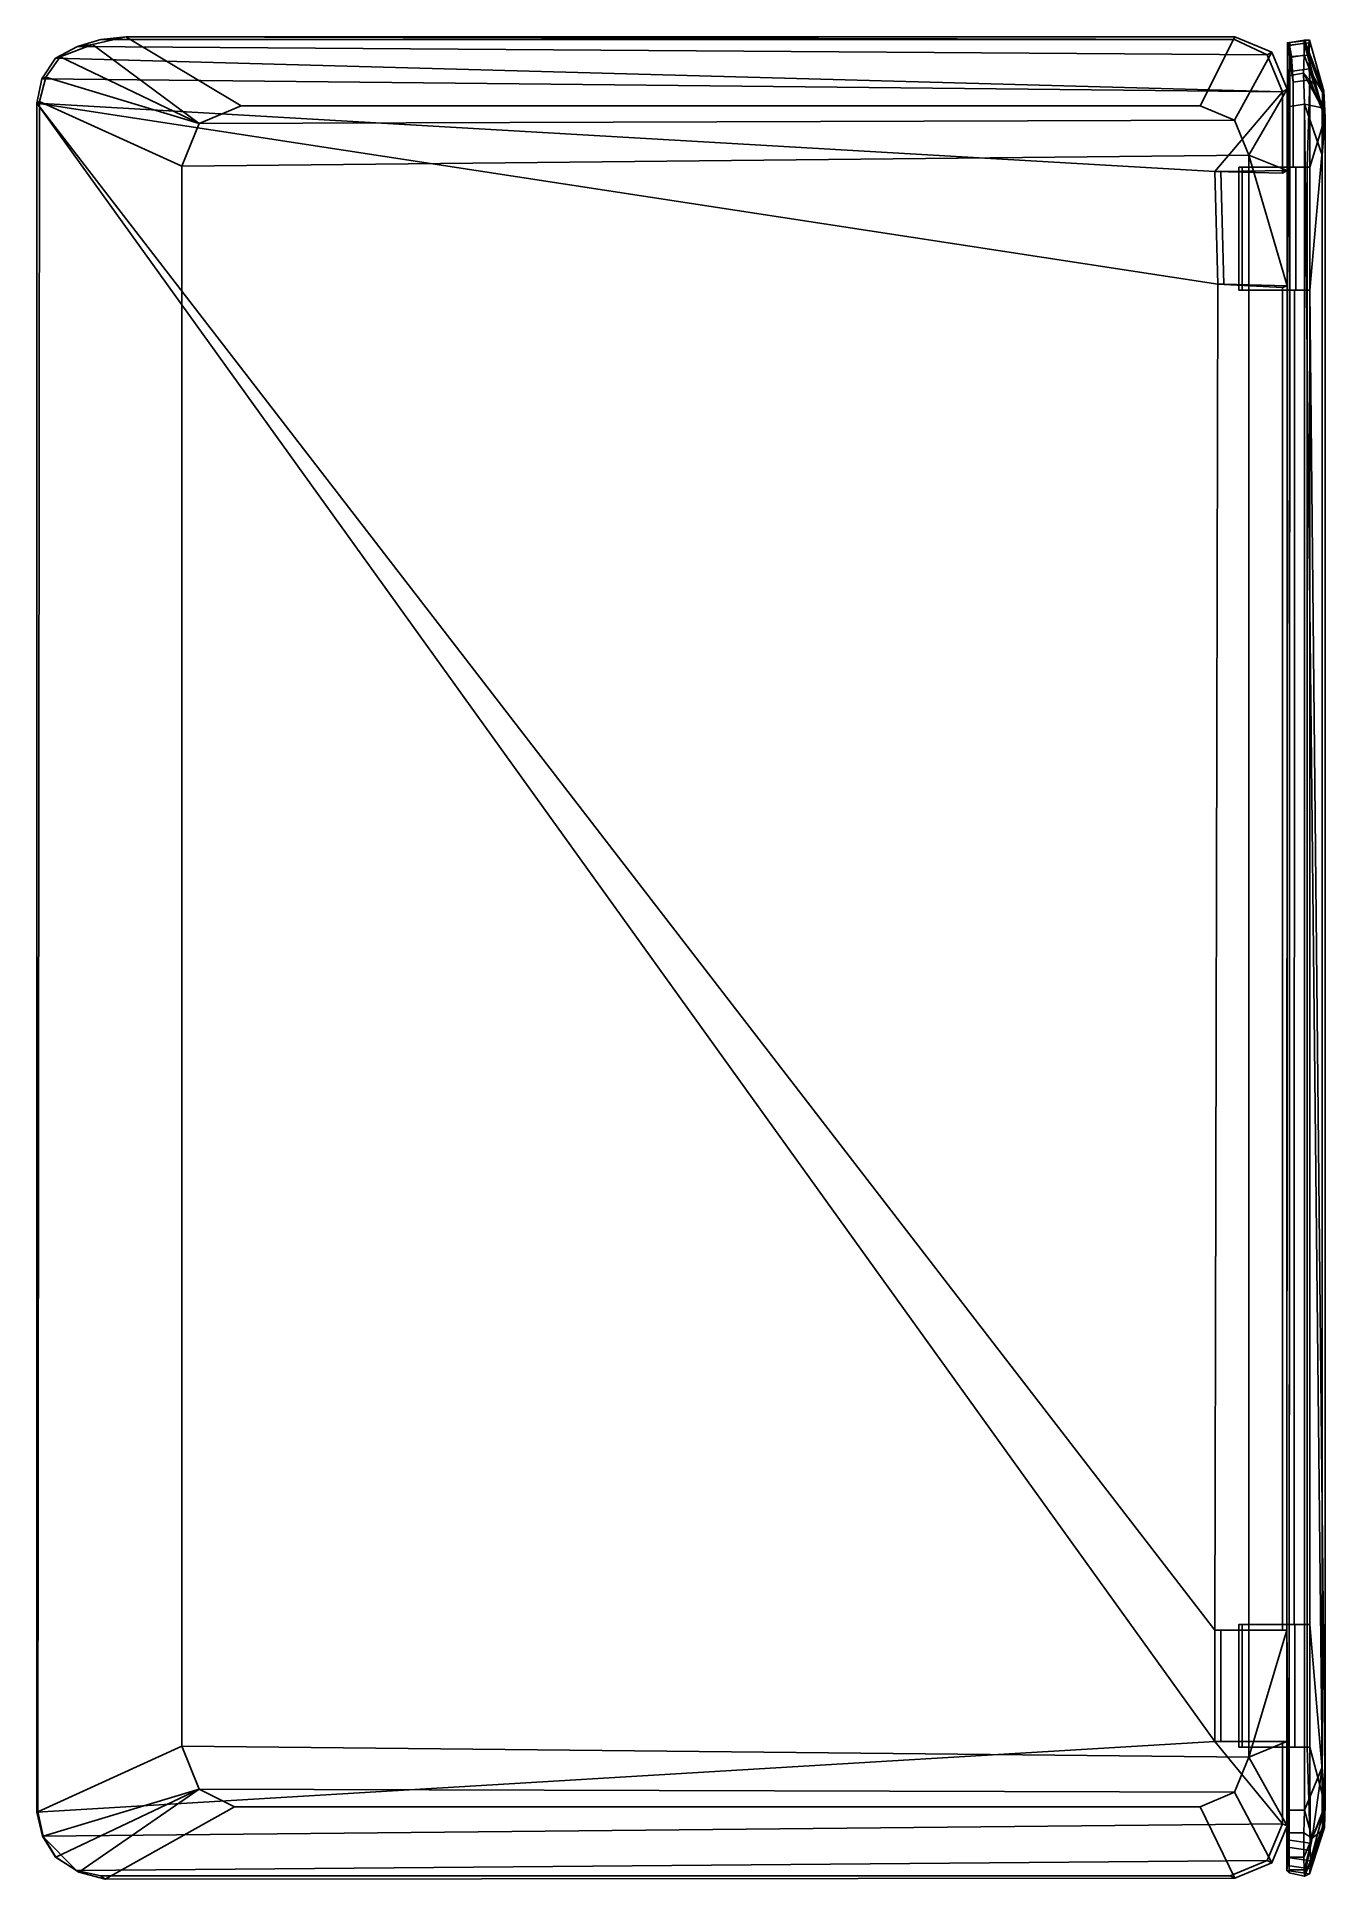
# Model space of a CAD drawing. Extents: x -2 to 0.29, y -1.64 to 1.63.
import ezdxf

# ---------------------------------------------------------------- set-up
doc = ezdxf.new("R2010")
doc.units = 0

msp = doc.modelspace()

# ---------------------------------------------------------------- linework, layer by layer
for points in [[(-1.9578, 1.5996, 0.019), (-1.9663, 1.5969, 0.0691), (-1.9273, 1.6177, 0.0666), (-1.9007, 1.6215, 0.0131)], [(-1.9273, 1.6177, 0.0666), (-1.9663, 1.5969, 0.0691), (0.2137, 1.5374, 0.0678), (0.1865, 1.603, 0.0678)], [(-1.7111, 1.481, -0.1026), (-1.9578, 1.5996, 0.019), (-1.9007, 1.6215, 0.0131)], [(-1.9007, 1.6215, 0.0131), (-1.9273, 1.6177, 0.0666), (-1.886, 1.6301, 0.0666), (-1.8413, 1.635, 0.0077)], [(-1.886, 1.6301, 0.0666), (-1.9273, 1.6177, 0.0666), (0.1865, 1.603, 0.0678), (0.1285, 1.6301, 0.0677)], [(-1.6364, 1.5125, -0.1034), (-1.7111, 1.481, -0.1026), (-1.9007, 1.6215, 0.0131), (-1.8413, 1.635, 0.0077)], [(-1.886, 1.6301, 0.0666), (0.1285, 1.6301, 0.0677), (-1.8413, 1.635, 0.0077)], [(0.1285, 1.6301, 0.0677), (0.1289, 1.6348, -0.0236), (-1.8413, 1.635, 0.0077)], [(-1.8413, 1.635, 0.0077), (0.1289, 1.6348, -0.0236), (0.0674, 1.5125, -0.1201), (-1.6364, 1.5125, -0.1034)], [(0.1946, 1.6076, -0.0236), (0.1286, 1.4867, -0.1207), (0.0674, 1.5125, -0.1201), (0.1289, 1.6348, -0.0236)], [(0.1865, 1.603, 0.0678), (0.1946, 1.6076, -0.0236), (0.1289, 1.6348, -0.0236), (0.1285, 1.6301, 0.0677)], [(0.2218, 1.5419, -0.0236), (0.154, 1.4245, -0.1209), (0.1286, 1.4867, -0.1207), (0.1946, 1.6076, -0.0236)], [(0.2137, 1.5374, 0.0678), (0.2218, 1.5419, -0.0236), (0.1946, 1.6076, -0.0236), (0.1865, 1.603, 0.0678)], [(0.2223, 1.1852, 0.0683), (0.2214, -1.1852, 0.0684), (0.2253, -1.6263, 2.1092), (0.2265, 1.625, 2.0973)], [(0.2265, 1.625, 2.0973), (0.2224, 1.4033, 0.0683), (0.2223, 1.1852, 0.0683)], [(0.2225, 1.6246, 0.0739), (0.2224, 1.4033, 0.0683), (0.2265, 1.625, 2.0973)], [(0.2326, 1.4033, 0.0192), (0.2224, 1.4033, 0.0683), (0.2225, 1.6246, 0.0739), (0.2326, 1.5546, 0.0192)], [(0.2617, 1.6288, 0.0719), (0.2225, 1.6246, 0.0739), (0.2265, 1.625, 2.0973), (0.2525, 1.6292, 2.1056)], [(0.2617, 1.6288, 0.0719), (0.2607, 1.6242, 0.0506), (0.2258, 1.62, 0.0526), (0.2225, 1.6246, 0.0739)], [(0.2312, 1.574, 0.0205), (0.2326, 1.5546, 0.0192), (0.2225, 1.6246, 0.0739)], [(0.2225, 1.6246, 0.0739), (0.2258, 1.62, 0.0526), (0.2298, 1.6002, 0.029)], [(0.2225, 1.6246, 0.0739), (0.2298, 1.6002, 0.029), (0.2312, 1.574, 0.0205)], [(0.2267, 1.5112, 2.2192), (0.2265, 1.625, 2.0973), (0.2253, -1.6263, 2.1092), (0.2255, -1.5153, 2.2197)], [(0.2612, 1.6024, 0.0298), (0.2298, 1.6002, 0.029), (0.2258, 1.62, 0.0526), (0.2607, 1.6242, 0.0506)], [(0.2525, 1.6292, 2.1056), (0.2265, 1.625, 2.0973), (0.2265, 1.6196, 2.1286), (0.2524, 1.6238, 2.1369)], [(0.2265, 1.6196, 2.1286), (0.2265, 1.625, 2.0973), (0.2267, 1.5112, 2.2192)], [(0.2266, 1.5983, 2.1787), (0.2522, 1.6025, 2.1871), (0.2524, 1.6238, 2.1369), (0.2265, 1.6196, 2.1286)], [(0.2267, 1.5112, 2.2192), (0.2266, 1.5983, 2.1787), (0.2265, 1.6196, 2.1286)], [(0.2524, 1.6238, 2.1369), (0.2522, 1.6025, 2.1871), (0.2732, 1.547, 2.1567)], [(0.2844, 1.5367, 2.032), (0.2525, 1.6292, 2.1056), (0.2524, 1.6238, 2.1369)], [(0.2524, 1.6238, 2.1369), (0.2732, 1.547, 2.1567), (0.2843, 1.5087, 2.104)], [(0.2524, 1.6238, 2.1369), (0.2843, 1.5087, 2.104), (0.2844, 1.5367, 2.032)], [(0.2525, 1.6292, 2.1056), (0.2844, 1.5367, 2.032), (0.2873, 1.5384, 0.1836)], [(0.2617, 1.6288, 0.0719), (0.2525, 1.6292, 2.1056), (0.2873, 1.5384, 0.1836)], [(0.2612, 1.6024, 0.0298), (0.2607, 1.6242, 0.0506), (0.2617, 1.6288, 0.0719)], [(0.2612, 1.6024, 0.0298), (0.2617, 1.6288, 0.0719), (0.2873, 1.5384, 0.1836)], [(-1.9838, 1.5633, 0.0192), (-1.9905, 1.5604, 0.0682), (-1.9663, 1.5969, 0.0691), (-1.9578, 1.5996, 0.019)], [(-1.9663, 1.5969, 0.0691), (-1.9905, 1.5604, 0.0682), (0.2137, 1.5374, 0.0678)], [(-1.9578, 1.5996, 0.019), (-1.7111, 1.481, -0.1026), (-1.9838, 1.5633, 0.0192)], [(0.2267, 1.5665, 2.2021), (0.2508, 1.5707, 2.2105), (0.2522, 1.6025, 2.1871), (0.2266, 1.5983, 2.1787)], [(0.2267, 1.5112, 2.2192), (0.2267, 1.5665, 2.2021), (0.2266, 1.5983, 2.1787)], [(0.261, 1.5782, 0.0185), (0.2312, 1.574, 0.0205), (0.2298, 1.6002, 0.029), (0.2612, 1.6024, 0.0298)], [(0.2619, 1.5588, 0.0172), (0.2326, 1.5546, 0.0192), (0.2312, 1.574, 0.0205), (0.261, 1.5782, 0.0185)], [(0.2522, 1.6025, 2.1871), (0.2508, 1.5707, 2.2105), (0.2732, 1.547, 2.1567)], [(0.261, 1.5782, 0.0185), (0.2612, 1.6024, 0.0298), (0.2866, 1.5329, 0.1353)], [(0.2894, 1.492, 0.1287), (0.2619, 1.5588, 0.0172), (0.261, 1.5782, 0.0185)], [(0.261, 1.5782, 0.0185), (0.2866, 1.5329, 0.1353), (0.2894, 1.492, 0.1287)], [(0.2873, 1.5384, 0.1836), (0.2866, 1.5329, 0.1353), (0.2612, 1.6024, 0.0298)], [(-1.9946, 1.52, 0.0212), (-1.9995, 1.5169, 0.0667), (-1.9905, 1.5604, 0.0682), (-1.9838, 1.5633, 0.0192)], [(0.0935, 1.3955, 0.0679), (0.2137, 1.5374, 0.0678), (-1.9905, 1.5604, 0.0682), (-1.9995, 1.5169, 0.0667)], [(-1.7421, 1.405, -0.1023), (-1.9946, 1.52, 0.0212), (-1.9838, 1.5633, 0.0192), (-1.7111, 1.481, -0.1026)], [(0.154, 1.4245, -0.1209), (0.2218, 1.5419, -0.0236), (0.2218, 1.3977, -0.0236)], [(0.2218, 1.5419, -0.0236), (0.2137, 1.5374, 0.0678), (0.2137, 1.3928, 0.068), (0.2218, 1.3977, -0.0236)], [(0.253, 1.5154, 2.222), (0.2508, 1.5707, 2.2105), (0.2267, 1.5665, 2.2021), (0.2267, 1.5112, 2.2192)], [(0.2326, 1.5546, 0.0192), (0.2619, 1.5588, 0.0172), (0.2573, 1.4034, 0.0097), (0.2326, 1.4033, 0.0192)], [(0.2843, 1.5087, 2.104), (0.2732, 1.547, 2.1567), (0.2508, 1.5707, 2.2105)], [(0.2843, 1.5087, 2.104), (0.2508, 1.5707, 2.2105), (0.253, 1.5154, 2.222)], [(0.2619, 1.5588, 0.0172), (0.2619, 1.4034, 0.0172), (0.2573, 1.4034, 0.0097)], [(0.2894, 1.492, 0.1287), (0.2619, 1.4034, 0.0172), (0.2619, 1.5588, 0.0172)], [(0.2894, 1.492, 0.1287), (0.2873, 1.5384, 0.1836), (0.2842, 1.4245, 2.128)], [(0.2873, 1.5384, 0.1836), (0.2844, 1.5367, 2.032), (0.2842, 1.4245, 2.128)], [(0.2866, 1.5329, 0.1353), (0.2873, 1.5384, 0.1836), (0.2894, 1.492, 0.1287)], [(-1.9995, -1.5187, 0.0698), (-1.9995, 1.5169, 0.0667), (-1.9946, 1.52, 0.0212), (-1.9975, -1.5183, 0.0211)], [(-1.9995, 1.5169, 0.0667), (-1.9995, -1.5187, 0.0698), (0.0933, -1.3934, 0.0707)], [(0.0933, -1.1952, 0.0705), (-1.9995, 1.5169, 0.0667), (0.0933, -1.3934, 0.0707)], [(-1.9995, 1.5169, 0.0667), (0.0987, 1.1958, 0.0681), (0.0935, 1.3955, 0.0679)], [(-1.9995, 1.5169, 0.0667), (0.0933, -1.1952, 0.0705), (0.0987, 1.1958, 0.0681)], [(-1.9975, -1.5183, 0.0211), (-1.9946, 1.52, 0.0212), (-1.7421, 1.405, -0.1023), (-1.7421, -1.4016, -0.1023)], [(0.0674, 1.5125, -0.1201), (0.1286, 1.4867, -0.1207), (-1.7111, 1.481, -0.1026), (-1.6364, 1.5125, -0.1034)], [(0.0935, 1.3955, 0.0679), (0.2137, 1.3928, 0.068), (0.2137, 1.5374, 0.0678)], [(0.253, 1.5154, 2.222), (0.2267, 1.5112, 2.2192), (0.2255, -1.5153, 2.2197), (0.253, -1.5154, 2.2224)], [(0.2842, -1.4386, 2.128), (0.2842, 1.4245, 2.128), (0.253, 1.5154, 2.222)], [(0.253, 1.5154, 2.222), (0.2842, 1.4245, 2.128), (0.2843, 1.5087, 2.104)], [(0.253, -1.5154, 2.2224), (0.2842, -1.4386, 2.128), (0.253, 1.5154, 2.222)], [(0.2844, 1.5367, 2.032), (0.2843, 1.5087, 2.104), (0.2842, 1.4245, 2.128)], [(-1.7421, 1.405, -0.1023), (-1.7111, 1.481, -0.1026), (0.1286, 1.4867, -0.1207), (0.154, 1.4245, -0.1209)], [(0.2894, 1.492, 0.1287), (0.2619, 1.1852, 0.0172), (0.2619, 1.4034, 0.0172)], [(0.2894, 1.492, 0.1287), (0.2894, -1.506, 0.1287), (0.2619, 1.1852, 0.0172)], [(0.2842, -1.4386, 2.128), (0.2894, -1.506, 0.1287), (0.2894, 1.492, 0.1287), (0.2842, 1.4245, 2.128)], [(0.154, 1.4245, -0.1209), (0.154, -1.4211, -0.1209), (-1.7421, -1.4016, -0.1023), (-1.7421, 1.405, -0.1023)], [(0.2218, 1.1929, -0.0236), (0.2212, -1.1952, -0.0162), (0.154, -1.4211, -0.1209), (0.154, 1.4245, -0.1209)], [(0.2218, 1.3977, -0.0236), (0.2218, 1.1929, -0.0236), (0.154, 1.4245, -0.1209)], [(0.0935, 1.3955, 0.0679), (0.1043, 1.3955, 0.0259), (0.2218, 1.3977, -0.0236), (0.2137, 1.3928, 0.068)], [(0.0935, 1.3955, 0.0679), (0.0987, 1.1958, 0.0681), (0.1096, 1.1958, 0.0259), (0.1043, 1.3955, 0.0259)], [(0.1096, 1.1958, 0.0259), (0.2218, 1.1929, -0.0236), (0.2218, 1.3977, -0.0236), (0.1043, 1.3955, 0.0259)], [(0.1363, 1.1852, 0.0409), (0.2223, 1.1852, 0.0683), (0.2224, 1.4033, 0.0683), (0.1363, 1.4034, 0.0409)], [(0.2326, 1.4033, 0.0192), (0.2375, 1.4033, -0.0071), (0.1417, 1.4034, 0.0206), (0.1363, 1.4034, 0.0409)], [(0.1417, 1.1852, 0.0206), (0.1363, 1.1852, 0.0409), (0.1363, 1.4034, 0.0409), (0.1417, 1.4034, 0.0206)], [(0.1363, 1.4034, 0.0409), (0.2224, 1.4033, 0.0683), (0.2326, 1.4033, 0.0192)], [(0.1417, 1.1852, 0.0206), (0.1417, 1.4034, 0.0206), (0.2375, 1.4033, -0.0071), (0.2375, 1.1852, -0.0071)], [(0.2326, 1.4033, 0.0192), (0.2573, 1.4034, 0.0097), (0.2375, 1.4033, -0.0071)], [(0.2375, 1.4033, -0.0071), (0.2573, 1.4034, 0.0097), (0.2573, 1.1852, 0.0097), (0.2375, 1.1852, -0.0071)], [(0.2619, 1.1852, 0.0172), (0.2573, 1.1852, 0.0097), (0.2573, 1.4034, 0.0097), (0.2619, 1.4034, 0.0172)], [(0.2137, -1.1952, 0.0706), (0.2137, 1.1896, 0.0682), (0.0987, 1.1958, 0.0681), (0.0933, -1.1952, 0.0705)], [(0.0987, 1.1958, 0.0681), (0.2137, 1.1896, 0.0682), (0.2218, 1.1929, -0.0236), (0.1096, 1.1958, 0.0259)], [(0.1363, 1.1852, 0.0409), (0.1417, 1.1852, 0.0206), (0.2375, 1.1852, -0.0071), (0.2351, 1.1852, 0.0192)], [(0.2223, 1.1852, 0.0683), (0.1363, 1.1852, 0.0409), (0.2351, 1.1852, 0.0192)], [(0.2218, 1.1929, -0.0236), (0.2137, 1.1896, 0.0682), (0.2137, -1.1952, 0.0706), (0.2212, -1.1952, -0.0162)], [(0.2351, 1.1852, 0.0192), (0.2342, -1.1852, 0.0192), (0.2214, -1.1852, 0.0684), (0.2223, 1.1852, 0.0683)], [(0.2342, -1.1852, 0.0192), (0.2351, 1.1852, 0.0192), (0.2573, 1.1852, 0.0097), (0.2573, -1.1852, 0.0097)], [(0.2375, 1.1852, -0.0071), (0.2573, 1.1852, 0.0097), (0.2351, 1.1852, 0.0192)], [(0.2573, 1.1852, 0.0097), (0.2619, 1.1852, 0.0172), (0.2619, -1.1852, 0.0172), (0.2573, -1.1852, 0.0097)], [(0.2894, -1.506, 0.1287), (0.2619, -1.1852, 0.0172), (0.2619, 1.1852, 0.0172)], [(0.0933, -1.1952, 0.0705), (0.1041, -1.1952, 0.0259), (0.2212, -1.1952, -0.0162), (0.2137, -1.1952, 0.0706)], [(0.0933, -1.1952, 0.0705), (0.0933, -1.3934, 0.0707), (0.1041, -1.3934, 0.0259), (0.1041, -1.1952, 0.0259)], [(0.2212, -1.1952, -0.0162), (0.1041, -1.1952, 0.0259), (0.1041, -1.3934, 0.0259), (0.2212, -1.3934, -0.0162)], [(0.2342, -1.1852, 0.0192), (0.2353, -1.1852, -0.0071), (0.1417, -1.1852, 0.0206), (0.1363, -1.1852, 0.0409)], [(0.2213, -1.4034, 0.0684), (0.2214, -1.1852, 0.0684), (0.1363, -1.1852, 0.0409), (0.1363, -1.4034, 0.0409)], [(0.1363, -1.4034, 0.0409), (0.1363, -1.1852, 0.0409), (0.1417, -1.1852, 0.0206), (0.1417, -1.4034, 0.0206)], [(0.2214, -1.1852, 0.0684), (0.2342, -1.1852, 0.0192), (0.1363, -1.1852, 0.0409)], [(0.2353, -1.4033, -0.0071), (0.1417, -1.4034, 0.0206), (0.1417, -1.1852, 0.0206), (0.2353, -1.1852, -0.0071)], [(0.154, -1.4211, -0.1209), (0.2212, -1.1952, -0.0162), (0.2212, -1.3934, -0.0162)], [(0.2214, -1.1852, 0.0684), (0.2213, -1.4034, 0.0684), (0.2215, -1.4034, 0.0193)], [(0.2214, -1.1852, 0.0684), (0.2213, -1.4034, 0.0684), (0.2253, -1.6263, 2.1092)], [(0.2342, -1.1852, 0.0192), (0.2573, -1.1852, 0.0097), (0.2353, -1.1852, -0.0071)], [(0.2353, -1.4033, -0.0071), (0.2353, -1.1852, -0.0071), (0.2573, -1.1852, 0.0097), (0.2573, -1.4034, 0.0097)], [(0.2573, -1.4034, 0.0097), (0.2573, -1.1852, 0.0097), (0.2619, -1.1852, 0.0172), (0.2619, -1.4034, 0.0172)], [(0.2894, -1.506, 0.1287), (0.2619, -1.4034, 0.0172), (0.2619, -1.1852, 0.0172)], [(-1.9995, -1.5187, 0.0698), (-1.9896, -1.5614, 0.0698), (0.2137, -1.5393, 0.071), (0.0933, -1.3934, 0.0707)], [(-1.9975, -1.5183, 0.0211), (-1.7421, -1.4016, -0.1023), (-1.7111, -1.4776, -0.1026), (-1.9882, -1.5611, 0.0198)], [(0.154, -1.4211, -0.1209), (0.1286, -1.4833, -0.1207), (-1.7111, -1.4776, -0.1026), (-1.7421, -1.4016, -0.1023)], [(0.2137, -1.5393, 0.071), (0.2137, -1.3934, 0.0708), (0.0933, -1.3934, 0.0707)], [(0.1041, -1.3934, 0.0259), (0.0933, -1.3934, 0.0707), (0.2137, -1.3934, 0.0708), (0.2212, -1.3934, -0.0162)], [(0.2215, -1.4034, 0.0193), (0.1363, -1.4034, 0.0409), (0.1417, -1.4034, 0.0206), (0.2353, -1.4033, -0.0071)], [(0.2215, -1.4034, 0.0193), (0.2213, -1.4034, 0.0684), (0.1363, -1.4034, 0.0409)], [(0.2218, -1.5431, -0.0236), (0.154, -1.4211, -0.1209), (0.2212, -1.3934, -0.0162)], [(0.2212, -1.3934, -0.0162), (0.2137, -1.3934, 0.0708), (0.2137, -1.5393, 0.071), (0.2218, -1.5431, -0.0236)], [(0.2213, -1.6224, 0.074), (0.2253, -1.6263, 2.1092), (0.2213, -1.4034, 0.0684)], [(0.2213, -1.4034, 0.0684), (0.2215, -1.4034, 0.0193), (0.2219, -1.5677, 0.0192), (0.2213, -1.6224, 0.074)], [(0.2573, -1.4034, 0.0097), (0.2215, -1.4034, 0.0193), (0.2353, -1.4033, -0.0071)], [(0.2573, -1.4034, 0.0097), (0.2629, -1.574, 0.0189), (0.2219, -1.5677, 0.0192), (0.2215, -1.4034, 0.0193)], [(0.2573, -1.4034, 0.0097), (0.2619, -1.4034, 0.0172), (0.2629, -1.574, 0.0189)], [(0.2894, -1.506, 0.1287), (0.2629, -1.574, 0.0189), (0.2619, -1.4034, 0.0172)], [(0.1946, -1.6088, -0.0236), (0.1286, -1.4833, -0.1207), (0.154, -1.4211, -0.1209), (0.2218, -1.5431, -0.0236)], [(0.2661, -1.5648, 2.1703), (0.2842, -1.4386, 2.128), (0.253, -1.5154, 2.2224)], [(0.2661, -1.5648, 2.1703), (0.2843, -1.5227, 2.104), (0.2842, -1.4386, 2.128)], [(0.2844, -1.5508, 2.032), (0.2842, -1.4386, 2.128), (0.2843, -1.5227, 2.104)], [(0.2844, -1.5508, 2.032), (0.2882, -1.5459, 0.1852), (0.2842, -1.4386, 2.128)], [(0.2882, -1.5459, 0.1852), (0.2894, -1.506, 0.1287), (0.2842, -1.4386, 2.128)], [(-1.7111, -1.4776, -0.1026), (-1.9656, -1.5986, 0.0189), (-1.9882, -1.5611, 0.0198)], [(-1.9656, -1.5986, 0.0189), (-1.7111, -1.4776, -0.1026), (-1.9247, -1.625, 0.0172)], [(-1.7111, -1.4776, -0.1026), (-1.6484, -1.5091, -0.1032), (-1.878, -1.6377, 0.0153), (-1.9247, -1.625, 0.0172)], [(-1.6484, -1.5091, -0.1032), (-1.7111, -1.4776, -0.1026), (0.1286, -1.4833, -0.1207), (0.0674, -1.5091, -0.1201)], [(0.1289, -1.6361, -0.0236), (0.0674, -1.5091, -0.1201), (0.1286, -1.4833, -0.1207), (0.1946, -1.6088, -0.0236)], [(-1.9995, -1.5187, 0.0698), (-1.9975, -1.5183, 0.0211), (-1.9882, -1.5611, 0.0198), (-1.9896, -1.5614, 0.0698)], [(0.1289, -1.6361, -0.0236), (-1.878, -1.6377, 0.0153), (-1.6484, -1.5091, -0.1032), (0.0674, -1.5091, -0.1201)], [(0.2255, -1.5153, 2.2197), (0.2253, -1.6263, 2.1092), (0.2254, -1.621, 2.1486)], [(0.2254, -1.621, 2.1486), (0.2255, -1.5554, 2.2084), (0.2255, -1.5153, 2.2197)], [(0.2255, -1.5554, 2.2084), (0.2515, -1.5555, 2.2167), (0.253, -1.5154, 2.2224), (0.2255, -1.5153, 2.2197)], [(0.253, -1.5154, 2.2224), (0.2515, -1.5555, 2.2167), (0.2661, -1.5648, 2.1703)], [(0.2635, -1.6053, 0.0296), (0.2629, -1.574, 0.0189), (0.2894, -1.506, 0.1287)], [(0.2629, -1.6196, 0.0498), (0.2635, -1.6053, 0.0296), (0.2883, -1.5352, 0.1378)], [(0.2629, -1.6196, 0.0498), (0.2883, -1.5352, 0.1378), (0.2882, -1.5459, 0.1852)], [(0.2894, -1.506, 0.1287), (0.2883, -1.5352, 0.1378), (0.2635, -1.6053, 0.0296)], [(0.2844, -1.5508, 2.032), (0.2843, -1.5227, 2.104), (0.2661, -1.5648, 2.1703)], [(0.2882, -1.5459, 0.1852), (0.2883, -1.5352, 0.1378), (0.2894, -1.506, 0.1287)], [(-1.9896, -1.5614, 0.0698), (-1.929, -1.6222, 0.0699), (0.1865, -1.6048, 0.071), (0.2137, -1.5393, 0.071)], [(-1.9896, -1.5614, 0.0698), (-1.9882, -1.5611, 0.0198), (-1.9656, -1.5986, 0.0189), (-1.9663, -1.5988, 0.0699)], [(-1.9896, -1.5614, 0.0698), (-1.9663, -1.5988, 0.0699), (-1.929, -1.6222, 0.0699)], [(0.1865, -1.6048, 0.071), (0.1946, -1.6088, -0.0236), (0.2218, -1.5431, -0.0236), (0.2137, -1.5393, 0.071)], [(0.2213, -1.6224, 0.074), (0.2219, -1.5677, 0.0192), (0.2225, -1.5807, 0.0232)], [(0.2225, -1.5807, 0.0232), (0.2219, -1.5677, 0.0192), (0.2629, -1.574, 0.0189), (0.263, -1.5867, 0.0211)], [(0.2254, -1.621, 2.1486), (0.2255, -1.5984, 2.1872), (0.2255, -1.5554, 2.2084)], [(0.2255, -1.5984, 2.1872), (0.2513, -1.5984, 2.1955), (0.2515, -1.5555, 2.2167), (0.2255, -1.5554, 2.2084)], [(0.2515, -1.5555, 2.2167), (0.2513, -1.5984, 2.1955), (0.2661, -1.5648, 2.1703)], [(0.2513, -1.5984, 2.1955), (0.2523, -1.6211, 2.1569), (0.2661, -1.5648, 2.1703)], [(0.2661, -1.5648, 2.1703), (0.2523, -1.6211, 2.1569), (0.2525, -1.6324, 2.1175)], [(0.2882, -1.5459, 0.1852), (0.2844, -1.5508, 2.032), (0.2525, -1.6324, 2.1175)], [(0.2617, -1.6284, 0.0719), (0.2882, -1.5459, 0.1852), (0.2525, -1.6324, 2.1175)], [(0.2661, -1.5648, 2.1703), (0.2525, -1.6324, 2.1175), (0.2844, -1.5508, 2.032)], [(0.2882, -1.5459, 0.1852), (0.2617, -1.6284, 0.0719), (0.2629, -1.6196, 0.0498)], [(-1.9663, -1.5988, 0.0699), (-1.9656, -1.5986, 0.0189), (-1.9247, -1.625, 0.0172), (-1.929, -1.6222, 0.0699)], [(0.2225, -1.5807, 0.0232), (0.2225, -1.6136, 0.0518), (0.2213, -1.6224, 0.074)], [(0.2635, -1.6053, 0.0296), (0.2231, -1.5992, 0.0317), (0.2225, -1.5807, 0.0232), (0.263, -1.5867, 0.0211)], [(0.2225, -1.5807, 0.0232), (0.2231, -1.5992, 0.0317), (0.2225, -1.6136, 0.0518)], [(0.2629, -1.6196, 0.0498), (0.2225, -1.6136, 0.0518), (0.2231, -1.5992, 0.0317), (0.2635, -1.6053, 0.0296)], [(0.2254, -1.621, 2.1486), (0.2523, -1.6211, 2.1569), (0.2513, -1.5984, 2.1955), (0.2255, -1.5984, 2.1872)], [(0.2635, -1.6053, 0.0296), (0.263, -1.5867, 0.0211), (0.2629, -1.574, 0.0189)], [(0.1207, -1.6319, 0.071), (0.1865, -1.6048, 0.071), (-1.929, -1.6222, 0.0699), (-1.886, -1.6319, 0.07)], [(-1.929, -1.6222, 0.0699), (-1.9247, -1.625, 0.0172), (-1.878, -1.6377, 0.0153), (-1.886, -1.6319, 0.07)], [(0.1207, -1.6319, 0.071), (-1.886, -1.6319, 0.07), (-1.878, -1.6377, 0.0153), (0.1289, -1.6361, -0.0236)], [(0.1207, -1.6319, 0.071), (0.1289, -1.6361, -0.0236), (0.1946, -1.6088, -0.0236), (0.1865, -1.6048, 0.071)], [(0.2225, -1.6136, 0.0518), (0.2629, -1.6196, 0.0498), (0.2617, -1.6284, 0.0719), (0.2213, -1.6224, 0.074)], [(0.2213, -1.6224, 0.074), (0.2617, -1.6284, 0.0719), (0.2525, -1.6324, 2.1175), (0.2253, -1.6263, 2.1092)], [(0.2254, -1.621, 2.1486), (0.2253, -1.6263, 2.1092), (0.2525, -1.6324, 2.1175), (0.2523, -1.6211, 2.1569)]]:
    msp.add_3dface(points)

doc.saveas('drawing.dxf')
